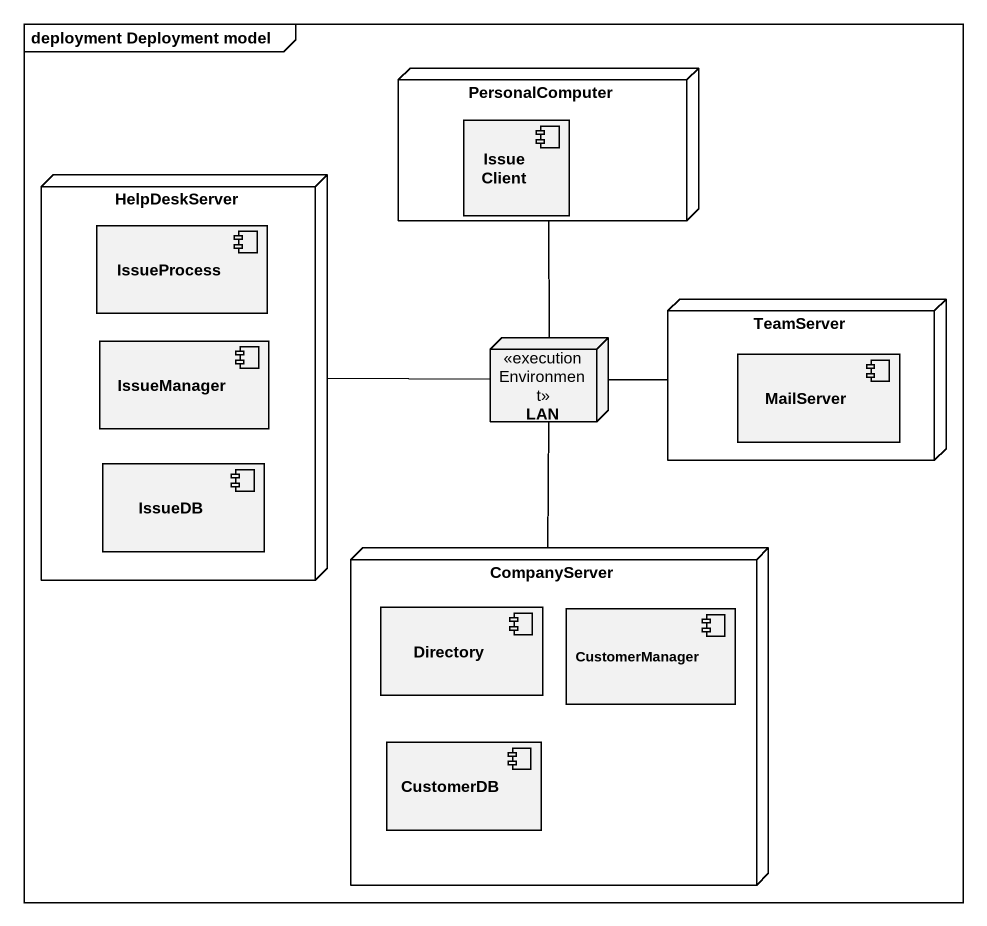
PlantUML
@startuml
mainframe deployment Deployment model
node PersonalComputer {
  component IssueClient
}
node HelpDeskServer {
  component IssueProcess
  component IssueManager
  component IssueDB
}
node TeamServer {
  component MailServer
}
node LAN <<executionEnvironment>>
node CompanyServer {
  component Directory
  component CustomerManager
  component CustomerDB
}
PersonalComputer -- LAN
LAN -left- HelpDeskServer
LAN -right- TeamServer
LAN -- CompanyServer
@enduml
